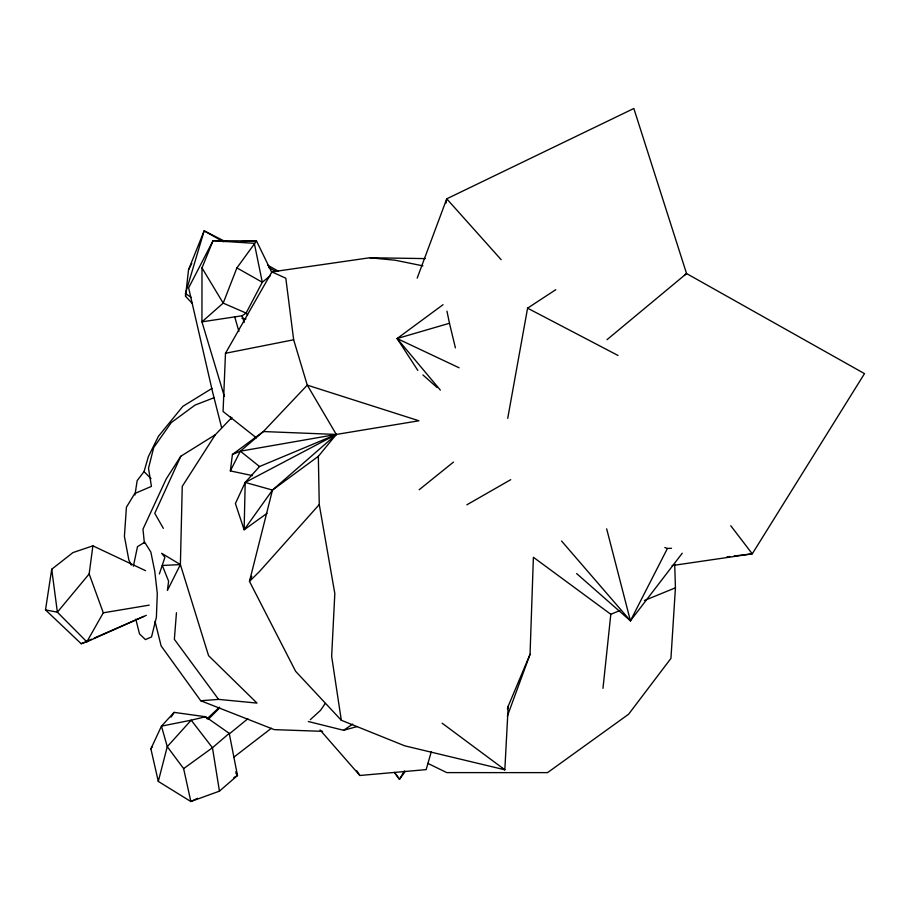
<?xml version="1.0" encoding="UTF-8"?>
<svg xmlns="http://www.w3.org/2000/svg" width="910" height="910" viewBox="0 0 910 910"><rect width="100%" height="100%" fill="white"/><g stroke="black" fill="none" stroke-linecap="round" stroke-linejoin="round"><path stroke-width="1.36" d="M271.897 272.659L256.518 240.968L213.054 240.684L201.997 267.904L201.94 321.844L224.361 396.362M256.461 437.915L223.075 411.491L225.487 353.285L271.897 271.885L285.808 278.21L293.657 339.783L307.273 385.135L418.953 420.784L336.302 434.445L259.532 466.534L245.2 482.436L244.13 529.768L267.039 513.342M155.03 621.416L161.127 645.929L200.723 700.745L218.571 699.38L256.984 703.089L208.561 655.644L180.385 564.575L182.25 486.361L215.283 434.775L231.902 417.417M507.359 716.136L530.052 654.313L533.396 557.273L610.815 614.273L619.858 610.564M530.052 654.313L508.201 706.217L504.834 769.792L404.768 745.836L341.307 720.265L295.602 671.273L249.476 581.376L272.477 490.069L336.302 434.445L307.273 385.135L263.388 431.545L240.342 451.178L232.425 454.465L230.344 470.914L252.491 475.623M674.697 563.984L675.436 587.814L670.943 658.374L628.605 714.225L547.547 772.624L446.799 772.613L427.859 763.388M176.46 612.714L174.356 639.309L218.571 699.38M133.383 566.225L137.501 546.648L144.713 542.258L150.855 552.086L154.78 571.378L157.293 593.479L156.383 617.344L151.538 636.932L145.418 639.582L139.503 633.906L135.806 619.164M602.977 688.324L610.815 614.273M192.329 303.474L185.538 296.307L188.541 269.735L204.147 230.833L225.418 241.628M92.888 545.852L72.959 552.586L51.722 569.239L45.5 609.905L81.206 643.734L86.825 641.834L103.296 612.817L89.157 573.937L92.888 545.852L145.543 570.672M134.964 495.006L137.16 480.639L144.03 471.619L148.41 456.536L158.488 436.231L182.83 406.361L211.962 388.433M446.082 202.987L446.742 198.824L633.838 108.483L686.561 273.546L864.5 373.623L752.274 553.837L672.126 565.576M507.723 418.338L527.584 308.171L555.794 289.664M158.294 781.417L167.269 746.655L191.191 720.174L205.558 716.75L229.24 733.358L237.476 775.502L219.446 791.143L190.85 801.517L158.294 781.417L150.889 748.85L161.457 726.146L174.129 712.382L205.558 716.75L207.275 719.002M431.249 751.876L426.142 769.621L359.86 775.491L320.047 729.945M507.427 708.89L508.201 706.217M185.538 296.307L185.504 293.441L204.147 230.833L223.348 241.798M159.352 573.96L164.915 557.352L161.65 553.291L180.385 564.575L167.417 590.431L168.612 581.183L162.31 565.485L180.385 564.575M417.189 278.107L446.742 198.824L501.148 259.668M241.207 241.605L256.518 240.968L236.907 267.904L223.189 303.121L201.94 321.844L242.117 315.77L246.109 313.074L262.296 282.248L270.463 275.582M251.786 576.246L249.476 581.376L259.418 571.594L319.262 504.549L318.341 456.331L336.302 434.445L263.388 431.545L232.425 454.465M215.283 434.775L180.783 456.263L154.768 513.297L163.345 528.369M230.344 470.914L240.342 451.178L336.302 434.445L245.2 482.436L235.406 503.537L244.13 529.768L272.477 490.069L318.341 456.331M576.644 573.584L630.425 620.813L667.428 548.468L671.523 548.286M188.541 269.735L191.771 263.468M404.404 770.986L399.479 779.313L394.394 772.476M150.889 748.85L152.38 746.496M171.125 717.091L174.129 712.382M180.783 456.263L166.246 478.91L142.984 529.142L144.383 543.225M325.223 703.498L320.479 710.403L310.321 719.651M405.246 771.396L399.479 779.313L394.576 772.419M561.561 541.018L630.425 620.813L682.25 553.223M89.157 573.937L57.375 612.18L45.5 609.905M208.731 718.934L219.56 707.946M207.298 718.547L219.515 707.207M229.24 733.358L212.462 747.736L183.627 768.62L190.85 801.517M684.411 275.377L686.561 273.546L607.004 339.68M229.286 733.938L247.861 718.729M419.18 489.739L453.487 462.075M233.768 757.222L271.373 728.262M417.815 370.404L397.113 338.543L443.034 304.702M308.285 721.505L343.605 730.298L352.682 724.11M466.853 504.822L510.726 479.684M233.847 777.572L237.476 775.502L235.895 771.623M191.964 800.971L197.55 798.263M146.317 615.308L86.825 641.834L57.375 612.18L51.722 569.239M81.206 643.734L91.626 639.184M94.231 638.046L143.7 616.434M644.416 600.509L675.436 587.814M213.987 397.738L195.07 405.075L171.285 422.581L153.688 447.595L148.512 468.24L151.435 486.384L134.725 493.55L126.422 507.234L124.408 536.331L128.856 560.037L131.29 565.155M440.338 390.094L397.113 338.543L449.472 323.266L446.958 311.14M343.605 730.298L357.073 726.589M225.487 353.285L293.657 339.783M103.296 612.817L149.229 605.139M271.897 271.885L369.778 257.757L425.379 258.599M727.056 556.84L729.854 556.51M734.063 556.01L752.274 553.837L730.764 525.741M322.561 731.333L274.32 729.649L200.723 700.745M369.778 257.757L395.247 260.226L422.934 265.868M241.855 318.159L245.962 318.898M245.2 482.436L272.477 490.069M664.812 547.524L667.428 548.468M397.113 338.543L459.095 367.788M527.584 308.171L618.027 355.469M268.439 267.358L275.844 271.533M502.388 768.415L504.834 769.792L442.123 723.2M236.907 267.904L262.296 282.248L254.322 243.323L213.054 240.684L188.632 287.867L212.644 392.233L221.596 427.518M267.483 265.06L278.562 271.339M185.504 293.441L191.237 297.524M240.342 451.178L259.532 466.534M422.911 374.92L437.164 387.558M144.03 471.619L151.014 478.637M247.634 315.031L246.109 313.074L223.189 303.121L201.997 267.904M183.627 768.62L167.269 746.655L161.457 726.146L191.191 720.174L212.462 747.736L219.446 791.143M356.754 770.781L359.86 775.491M235.94 773.17L237.476 775.502M242.117 315.77L244.142 322.527M230.389 416.689L231.197 419.396M234.678 316.703L238.898 331.422M606.663 528.835L630.425 620.813M449.472 323.266L455.409 347.87M319.262 504.549L334.823 593.525L331.649 656.349L341.307 720.265"/></g></svg>
